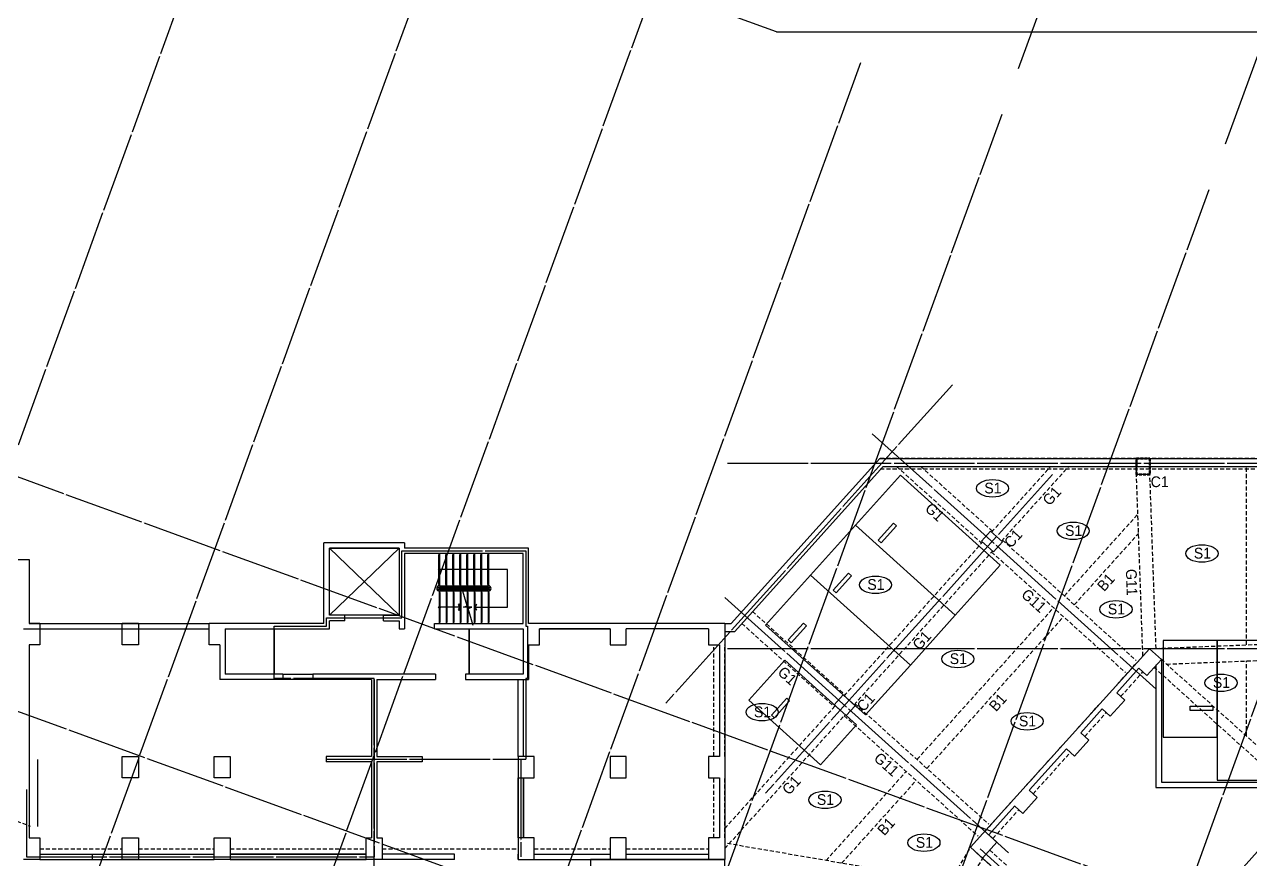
# Model space of a CAD drawing. Extents: x -1102843 to -854660, y -1929973 to -1754472.
# Drawn here: x -1005145 to -959504, y -1827592 to -1796509 of the extents above; entities that cross this region are included whole.
import ezdxf
from ezdxf.enums import TextEntityAlignment as Align

# ---------------------------------------------------------------- set-up
doc = ezdxf.new("R2010")
doc.units = 0
doc.header["$LTSCALE"] = 100
doc.header["$MEASUREMENT"] = 0
for name, pattern in [('CEN', [62, 60, -1, 0, -1]), ('HID', [2.3, 1.5, -0.8]), ('HIDDEN', [0.375, 0.25, -0.125])]:
    doc.linetypes.add(name, pattern=pattern)
doc.layers.get('0').update_dxf_attribs({"linetype": 'CONTINUOUS'})
for name, color, linetype in [('!!0-BEAM', 6, 'HID'), ('!!0-BEAM-N', 1, 'HIDDEN'), ('!!0-Cen', 174, 'CEN'), ('!!0-COLUMN', 41, 'CONTINUOUS'), ('!!0-COLUMN-N', 2, 'CONTINUOUS'), ('!!0-END', 253, 'CONTINUOUS'), ('!!0-GIRDER', 3, 'HID'), ('!!0-GIRDER-N', 3, 'CONTINUOUS'), ('!!0-OPEN', 1, 'CONTINUOUS'), ('!!0-WALL', 2, 'CONTINUOUS'), ('000_주차라인', 251, 'CONTINUOUS'), ('Dim', 7, 'CONTINUOUS')]:
    doc.layers.add(name, color=color, linetype=linetype)
for name, color, linetype, plot in [('!!0-비내력(경량_출력금지)', 91, 'CONTINUOUS', False), ('!!0-비내력벽(조적_출력금지)', 92, 'CONTINUOUS', False), ('DEFPOINT', 135, 'CONTINUOUS', False)]:
    doc.layers.add(name, color=color, linetype=linetype, plot=plot)
doc.layers.add('!!0-하부골조', color=5, linetype='HIDDEN', lineweight=50)
doc.styles.add('굴림', font='Gulim.ttf')

msp = doc.modelspace()

# ---------------------------------------------------------------- linework, layer by layer
at = {"layer": '!!0-BEAM'}
for p, q in [((-959650, -1819601, 0), (-959650, -1812961, 0)), ((-966433, -1817777, 0), (-963697, -1814738, 0)), ((-966062, -1818111, 0), (-963672, -1815456, 0)), ((-971920, -1823870, 0), (-966835, -1818222, 0)), ((-971549, -1824205, 0), (-966463, -1818557, 0)), ((-959650, -1823003, 0), (-959650, -1820202, 0)), ((-975307, -1827631, 0), (-972322, -1824316, 0)), ((-974724, -1827732, 0), (-971950, -1824651, 0)), ((-1008462, -1825064, 0), (-1004935, -1826348, 0))]:
    msp.add_line(p, q, dxfattribs=at)
at = {"layer": '!!0-Cen', "ltscale": 0.5}
for p, q in [((-1017035, -1844201, 0), (-997130, -1789511, 0)), ((-1009330, -1847006, 0), (-989424, -1792316, 0)), ((-1001624, -1849810, 0), (-981719, -1795120, 0)), ((-993919, -1852615, 0), (-974013, -1797925, 0)), ((-988656, -1854530, 0), (-968751, -1799840, 0)), ((-904640, -1850029, 0), (-1037616, -1801630, 0)), ((-980951, -1857335, 0), (-961045, -1802645, 0)), ((-973245, -1860139, 0), (-953340, -1805449, 0)), ((-907445, -1857735, 0), (-1040421, -1809335, 0)), ((-970595, -1809917, 0), (-981272, -1821775, 0)), ((-973584, -1811742, 0), (-963021, -1821253)), ((-978975, -1812840, 0), (-898539, -1812840, 0)), ((-966880, -1813263, 0), (-977556, -1825120, 0)), ((-991097, -1818602), (-991097, -1816102)), ((-991097, -1816102), (-986477, -1816102)), ((-986477, -1816102), (-986477, -1818902)), ((-979071, -1817836, 0), (-968508, -1827347)), ((-993897, -1818902), (-993897, -1818602)), ((-993897, -1818602), (-991097, -1818602)), ((-993897, -1818902), (-993897, -1818602)), ((-995857, -1820852), (-995857, -1818902)), ((-995857, -1818902), (-993897, -1818902)), ((-995857, -1820852), (-995857, -1818902)), ((-995857, -1818902), (-993897, -1818902)), ((-986477, -1818902), (-986417, -1818902)), ((-986417, -1818902), (-986417, -1820852)), ((-978975, -1819740, 0), (-898539, -1819740, 0)), ((-992127, -1820852), (-995857, -1820852)), ((-992127, -1820852), (-995857, -1820852)), ((-992127, -1829536), (-992127, -1820852)), ((-992127, -1820892, 0), (-992127, -1827492, 0)), ((-986477, -1820852), (-986477, -1823852)), ((-986417, -1820852), (-986477, -1820852)), ((-1004667, -1823864), (-1004667, -1826364, 0)), ((-1004667, -1823864), (-1004667, -1826364, 0)), ((-993912, -1823852), (-986477, -1823852)), ((-986667, -1823852), (-986667, -1827492)), ((-1005077, -1824992, 0), (-1005077, -1827492, 0)), ((-1005077, -1827492, 0), (-992127, -1827492, 0))]:
    msp.add_line(p, q, dxfattribs=at)
at = {"layer": '!!0-COLUMN'}
for p, q in [((-969515, -1815742, 0), (-969181, -1815370, 0)), ((-969181, -1815370, 0), (-968735, -1815772, 0)), ((-969069, -1816143, 0), (-969515, -1815742, 0)), ((-968735, -1815772, 0), (-969069, -1816143, 0)), ((-1005577, -1816422, 0), (-1004977, -1816422, 0)), ((-1004577, -1818802, 0), (-1004977, -1818802, 0)), ((-1004577, -1818802, 0), (-1004577, -1819602, 0)), ((-1000907, -1818802, 0), (-1001507, -1818802, 0)), ((-1001507, -1819602, 0), (-1001507, -1818802, 0)), ((-1000907, -1818802, 0), (-1000907, -1819602, 0)), ((-998277, -1819602, 0), (-998277, -1818802, 0)), ((-985977, -1819602, 0), (-985977, -1819002, 0)), ((-983347, -1819002, 0), (-983347, -1819602, 0)), ((-982747, -1819602, 0), (-982747, -1819002, 0)), ((-979677, -1819002, 0), (-979677, -1819602, 0)), ((-1004577, -1819602, 0), (-1004977, -1819602, 0)), ((-1000907, -1819602, 0), (-1001507, -1819602, 0)), ((-997877, -1819602, 0), (-998277, -1819602, 0)), ((-986377, -1819602, 0), (-985977, -1819602, 0)), ((-983347, -1819602, 0), (-982747, -1819602, 0)), ((-979677, -1819602, 0), (-979277, -1819602, 0)), ((-962823, -1820145, 0), (-963358, -1820740, 0)), ((-963269, -1819744, 0), (-962823, -1820145, 0)), ((-963358, -1820740, 0), (-963655, -1820472, 0)), ((-975002, -1821836, 0), (-974668, -1821464, 0)), ((-974668, -1821464, 0), (-974222, -1821866, 0)), ((-964485, -1821394, 0), (-964188, -1821661, 0)), ((-974556, -1822237, 0), (-975002, -1821836, 0)), ((-974222, -1821866, 0), (-974556, -1822237, 0)), ((-964188, -1821661, 0), (-964723, -1822256, 0)), ((-964723, -1822256, 0), (-965020, -1821988, 0)), ((-965823, -1822880, 0), (-965526, -1823148, 0)), ((-965526, -1823148, 0), (-966061, -1823742, 0)), ((-1001507, -1823752, 0), (-1000907, -1823752, 0)), ((-1001507, -1824552, 0), (-1001507, -1823752, 0)), ((-1000907, -1823752, 0), (-1000907, -1824552, 0)), ((-998087, -1823752, 0), (-997487, -1823752, 0)), ((-998087, -1824552, 0), (-998087, -1823752, 0)), ((-997487, -1823752, 0), (-997487, -1824552, 0)), ((-986167, -1823752, 0), (-986767, -1823752, 0)), ((-986767, -1823752, 0), (-986767, -1824552, 0)), ((-986167, -1824552, 0), (-986167, -1823752, 0)), ((-982747, -1823752, 0), (-983347, -1823752, 0)), ((-983347, -1823752, 0), (-983347, -1824552, 0)), ((-982747, -1824552, 0), (-982747, -1823752, 0)), ((-979277, -1823752, 0), (-979677, -1823752, 0)), ((-979677, -1823752, 0), (-979677, -1824552, 0)), ((-966061, -1823742, 0), (-966359, -1823475, 0)), ((-1000907, -1824552, 0), (-1001507, -1824552, 0)), ((-997487, -1824552, 0), (-998087, -1824552, 0)), ((-986767, -1824552, 0), (-986167, -1824552, 0)), ((-983347, -1824552, 0), (-982747, -1824552, 0)), ((-979677, -1824552, 0), (-979277, -1824552, 0)), ((-967744, -1825013, 0), (-967447, -1825281, 0)), ((-967982, -1825875, 0), (-968279, -1825607, 0)), ((-967447, -1825281, 0), (-967982, -1825875, 0)), ((-1004977, -1826792, 0), (-1004577, -1826792, 0)), ((-1004577, -1826792, 0), (-1004577, -1827592, 0)), ((-1001507, -1826792, 0), (-1000907, -1826792, 0)), ((-1001507, -1827592, 0), (-1001507, -1826792, 0)), ((-1000907, -1826792, 0), (-1000907, -1827592, 0)), ((-998087, -1826792, 0), (-997487, -1826792, 0)), ((-998087, -1827592, 0), (-998087, -1826792, 0)), ((-997487, -1826792, 0), (-997487, -1827592, 0)), ((-992427, -1827592, 0), (-992427, -1826792, 0)), ((-992427, -1826792, 0), (-992227, -1826792, 0)), ((-992027, -1826792, 0), (-991827, -1826792, 0)), ((-991827, -1826792, 0), (-991827, -1827592, 0)), ((-986167, -1826792, 0), (-986767, -1826792, 0)), ((-986767, -1826792, 0), (-986767, -1827592, 0)), ((-986167, -1827592, 0), (-986167, -1826792, 0)), ((-982747, -1826792, 0), (-983347, -1826792, 0)), ((-983347, -1826792, 0), (-983347, -1827592, 0)), ((-982747, -1827592, 0), (-982747, -1826792, 0)), ((-979277, -1826792, 0), (-979677, -1826792, 0)), ((-979677, -1826792, 0), (-979677, -1827592, 0)), ((-968945, -1826945, 0), (-969481, -1827540, 0)), ((-969243, -1826678, 0), (-968945, -1826945, 0)), ((-969481, -1827540, 0), (-969927, -1827138, 0)), ((-1004577, -1827592, 0), (-1005177, -1827592, 0)), ((-1000907, -1827592, 0), (-1001507, -1827592, 0)), ((-997487, -1827592, 0), (-998087, -1827592, 0)), ((-991827, -1827592, 0), (-992427, -1827592, 0)), ((-986767, -1827592, 0), (-986167, -1827592, 0)), ((-983347, -1827592, 0), (-982747, -1827592, 0)), ((-979677, -1827592, 0), (-979077, -1827592, 0))]:
    msp.add_line(p, q, dxfattribs=at)
at = {"layer": '!!0-END'}
for p, q in [((-993797, -1816002, 0), (-991197, -1816002, 0)), ((-993797, -1818502, 0), (-993797, -1816002, 0)), ((-991197, -1816002, 0), (-991197, -1818502, 0)), ((-989697, -1816252, 0), (-989727, -1816252, 0)), ((-989727, -1816252, 0), (-989727, -1817352, 0)), ((-989697, -1816202, 0), (-989697, -1817402, 0)), ((-989437, -1816252, 0), (-989467, -1816252, 0)), ((-989467, -1816252, 0), (-989467, -1817352, 0)), ((-989437, -1816202, 0), (-989437, -1817402, 0)), ((-989177, -1816252, 0), (-989207, -1816252, 0)), ((-989207, -1816252, 0), (-989207, -1817352, 0)), ((-989177, -1816202, 0), (-989177, -1817402, 0)), ((-988917, -1816252, 0), (-988947, -1816252, 0)), ((-988947, -1816252, 0), (-988947, -1817352, 0)), ((-988917, -1816202, 0), (-988917, -1817402, 0)), ((-988657, -1816252, 0), (-988687, -1816252, 0)), ((-988687, -1816252, 0), (-988687, -1817352, 0)), ((-988657, -1816202, 0), (-988657, -1817402, 0)), ((-988397, -1816252, 0), (-988427, -1816252, 0)), ((-988427, -1816252, 0), (-988427, -1817352, 0)), ((-988397, -1816202, 0), (-988397, -1817402, 0)), ((-988137, -1816252, 0), (-988167, -1816252, 0)), ((-988167, -1816252, 0), (-988167, -1817352, 0)), ((-988137, -1816202, 0), (-988137, -1817402, 0)), ((-987877, -1816252, 0), (-987907, -1816252, 0)), ((-987907, -1816252, 0), (-987907, -1817352, 0)), ((-987877, -1816202, 0), (-987877, -1817402, 0)), ((-987165, -1816802, 0), (-989697, -1816802, 0)), ((-987165, -1818202, 0), (-987165, -1816802, 0)), ((-989727, -1817352, 0), (-989697, -1817352, 0)), ((-989697, -1817402, 0), (-987877, -1817402, 0)), ((-989467, -1817352, 0), (-989437, -1817352, 0)), ((-989207, -1817352, 0), (-989177, -1817352, 0)), ((-988947, -1817352, 0), (-988917, -1817352, 0)), ((-988687, -1817352, 0), (-988657, -1817352, 0)), ((-988427, -1817352, 0), (-988397, -1817352, 0)), ((-988167, -1817352, 0), (-988137, -1817352, 0)), ((-987907, -1817352, 0), (-987877, -1817352, 0)), ((-989697, -1817552, 0), (-989697, -1817452, 0)), ((-989697, -1817452, 0), (-987877, -1817452, 0)), ((-987877, -1817477, 0), (-989697, -1817477, 0)), ((-987877, -1817527, 0), (-989697, -1817527, 0)), ((-987877, -1817552, 0), (-989697, -1817552, 0)), ((-987877, -1817602, 0), (-989697, -1817602, 0)), ((-989697, -1818802, 0), (-989697, -1817602, 0)), ((-989667, -1817652, 0), (-989697, -1817652, 0)), ((-989667, -1818752, 0), (-989667, -1817652, 0)), ((-989437, -1817477, 0), (-989437, -1817452, 0)), ((-989437, -1817527, 0), (-989437, -1817552, 0)), ((-989437, -1818802, 0), (-989437, -1817602, 0)), ((-989407, -1817652, 0), (-989437, -1817652, 0)), ((-989407, -1818752, 0), (-989407, -1817652, 0)), ((-989177, -1817477, 0), (-989177, -1817452, 0)), ((-989177, -1817527, 0), (-989177, -1817552, 0)), ((-989177, -1818802, 0), (-989177, -1817602, 0)), ((-989147, -1817652, 0), (-989177, -1817652, 0)), ((-989147, -1818752, 0), (-989147, -1817652, 0)), ((-988917, -1817477, 0), (-988917, -1817452, 0)), ((-988917, -1817527, 0), (-988917, -1817552, 0)), ((-988917, -1818802, 0), (-988917, -1817602, 0)), ((-988887, -1817652, 0), (-988917, -1817652, 0)), ((-988887, -1818752, 0), (-988887, -1817652, 0)), ((-988663, -1818152, 0), (-988868, -1817477, 0)), ((-988657, -1817477, 0), (-988657, -1817452, 0)), ((-988657, -1817527, 0), (-988657, -1817552, 0)), ((-988657, -1818802, 0), (-988657, -1817602, 0)), ((-988627, -1817652, 0), (-988657, -1817652, 0)), ((-988627, -1818752, 0), (-988627, -1817652, 0)), ((-988397, -1817477, 0), (-988397, -1817452, 0)), ((-988397, -1817527, 0), (-988397, -1817552, 0)), ((-988397, -1818802, 0), (-988397, -1817602, 0)), ((-988367, -1817652, 0), (-988397, -1817652, 0)), ((-988367, -1818752, 0), (-988367, -1817652, 0)), ((-988137, -1817477, 0), (-988137, -1817452, 0)), ((-988137, -1817527, 0), (-988137, -1817552, 0)), ((-988137, -1818802, 0), (-988137, -1817602, 0)), ((-988107, -1817652, 0), (-988137, -1817652, 0)), ((-988107, -1818752, 0), (-988107, -1817652, 0)), ((-987877, -1817452, 0), (-987877, -1817552, 0)), ((-987877, -1818802, 0), (-987877, -1817602, 0)), ((-987847, -1817652, 0), (-987877, -1817652, 0)), ((-987847, -1818752, 0), (-987847, -1817652, 0)), ((-988917, -1818202, 0), (-989697, -1818202, 0)), ((-988967, -1818090, 0), (-988995, -1818102, 0)), ((-988995, -1818102, 0), (-988950, -1818202, 0)), ((-988950, -1818202, 0), (-988995, -1818301, 0)), ((-988995, -1818301, 0), (-988967, -1818314, 0)), ((-988917, -1818202, 0), (-988967, -1818090, 0)), ((-988967, -1818314, 0), (-988917, -1818202, 0)), ((-988797, -1818202, 0), (-988663, -1818152, 0)), ((-988497, -1818202, 0), (-988797, -1818202, 0)), ((-988632, -1818252, 0), (-988497, -1818202, 0)), ((-988442, -1818877, 0), (-988632, -1818252, 0)), ((-988397, -1818202, 0), (-988347, -1818090, 0)), ((-988397, -1818202, 0), (-987165, -1818202, 0)), ((-988347, -1818314, 0), (-988397, -1818202, 0)), ((-988320, -1818102, 0), (-988365, -1818202, 0)), ((-988365, -1818202, 0), (-988320, -1818301, 0)), ((-988347, -1818090, 0), (-988320, -1818102, 0)), ((-988320, -1818301, 0), (-988347, -1818314, 0)), ((-991197, -1818502, 0), (-993797, -1818502, 0)), ((-989697, -1818752, 0), (-989667, -1818752, 0)), ((-989437, -1818752, 0), (-989407, -1818752, 0)), ((-989177, -1818752, 0), (-989147, -1818752, 0)), ((-988917, -1818752, 0), (-988887, -1818752, 0)), ((-988657, -1818752, 0), (-988627, -1818752, 0)), ((-988397, -1818752, 0), (-988367, -1818752, 0)), ((-988137, -1818752, 0), (-988107, -1818752, 0)), ((-987877, -1818752, 0), (-987847, -1818752, 0))]:
    msp.add_line(p, q, dxfattribs=at)
for centre in [(-989697, -1816802, 0), (-989697, -1818202, 0)]:
    msp.add_circle(centre, 30, dxfattribs=at)
for centre, radius, start, end in [((-989697, -1817502, 0), 100, 90, 270), ((-987877, -1817502, 0), 100, 270, 90), ((-989697, -1817502, 0), 50, 90, 270), ((-987877, -1817502, 0), 50, 270, 90)]:
    msp.add_arc(centre, radius, start, end, dxfattribs=at)
at = {"layer": '!!0-GIRDER'}
for p, q in [((-925756, -1812661, 0), (-973308, -1812661, 0)), ((-925756, -1813061, 0), (-973308, -1813061, 0)), ((-972678, -1812961, 0), (-969512, -1815812, 0)), ((-971782, -1812961, 0), (-969110, -1815367, 0)), ((-969144, -1815404, 0), (-966944, -1812961, 0)), ((-968772, -1815738, 0), (-966271, -1812961, 0)), ((-963509, -1820011, 0), (-963749, -1813270, 0)), ((-963019, -1819735, 0), (-963250, -1813252, 0)), ((-974630, -1821497, 0), (-969478, -1815775, 0)), ((-968738, -1815701, 0), (-963757, -1820187, 0)), ((-974259, -1821832, 0), (-969107, -1816110, 0)), ((-969140, -1816147, 0), (-964158, -1820632, 0)), ((-978038, -1818362, 0), (-974597, -1821460, 0)), ((-978439, -1818808, 0), (-974998, -1821906, 0)), ((-979477, -1823752, 0), (-979477, -1819602, 0)), ((-979077, -1823752, 0), (-979077, -1819602, 0)), ((-963269, -1819744, 0), (-955550, -1819440, 0)), ((-957591, -1824856, 0), (-962823, -1820145, 0)), ((-962630, -1820319, 0), (-955526, -1820039, 0)), ((-964634, -1821260, 0), (-963804, -1820338, 0)), ((-964337, -1821528, 0), (-963507, -1820606, 0)), ((-957859, -1825153, 0), (-963091, -1820443, 0)), ((-979077, -1826437, 0), (-974965, -1821869, 0)), ((-974225, -1821795, 0), (-969244, -1826280, 0)), ((-965972, -1822746, 0), (-965169, -1821854, 0)), ((-979077, -1827184, 0), (-974593, -1822204, 0)), ((-974627, -1822241, 0), (-969645, -1826726, 0)), ((-965675, -1823014, 0), (-964872, -1822122, 0)), ((-967892, -1824879, 0), (-966507, -1823341, 0)), ((-967595, -1825147, 0), (-966210, -1823608, 0)), ((-979477, -1826792, 0), (-979477, -1824552, 0)), ((-979077, -1826792, 0), (-979077, -1824552, 0)), ((-969391, -1826544, 0), (-968428, -1825474, 0)), ((-969094, -1826811, 0), (-968130, -1825741, 0)), ((-970674, -1828428, 0), (-978976, -1827000, 0)), ((-1004577, -1827192, 0), (-1001507, -1827192, 0)), ((-1000907, -1827192, 0), (-998087, -1827192, 0)), ((-997487, -1827192, 0), (-992427, -1827192, 0)), ((-991827, -1827192, 0), (-986767, -1827192, 0)), ((-986167, -1827192, 0), (-983347, -1827192, 0)), ((-982747, -1827192, 0), (-979677, -1827192, 0)), ((-970732, -1828528, 0), (-969927, -1827138, 0)), ((-970213, -1828828, 0), (-969408, -1827439, 0)), ((-969213, -1827242, 0), (-963981, -1831953, 0)), ((-969481, -1827540, 0), (-964249, -1832250, 0))]:
    msp.add_line(p, q, dxfattribs=at)
at = {"layer": '!!0-OPEN'}
for p, q in [((-991197, -1818502, 0), (-993797, -1816002, 0)), ((-991197, -1816002, 0), (-993797, -1818502, 0))]:
    msp.add_line(p, q, dxfattribs=at)
at = {"layer": '!!0-WALL'}
for p, q in [((-973308, -1812661, 0), (-978837, -1818802, 0)), ((-973308, -1812661, 0), (-925756, -1812661, 0)), ((-963750, -1812661, 0), (-963250, -1812661, 0)), ((-963750, -1813261, 0), (-963750, -1812661, 0)), ((-963250, -1812661, 0), (-963250, -1813261, 0)), ((-973174, -1812961, 0), (-978704, -1819102, 0)), ((-973174, -1812961, 0), (-915806, -1812961, 0)), ((-963250, -1813261, 0), (-963750, -1813261, 0)), ((-990997, -1815802, 0), (-993997, -1815802, 0)), ((-993997, -1818802, 0), (-993997, -1815802, 0)), ((-991197, -1816002, 0), (-993797, -1816002, 0)), ((-993797, -1818502, 0), (-993797, -1816002, 0)), ((-991197, -1816002, 0), (-991197, -1818502, 0)), ((-990997, -1815802, 0), (-990997, -1816002, 0)), ((-986377, -1816002, 0), (-990997, -1816002, 0)), ((-986377, -1818802, 0), (-986377, -1816002, 0)), ((-1015157, -1816422), (-1004977, -1816422)), ((-1015157, -1816422), (-1004977, -1816422)), ((-1004977, -1816422), (-1004977, -1818802)), ((-1004977, -1816422), (-1004977, -1818802)), ((-1004977, -1816422, 0), (-1004977, -1818802, 0)), ((-986577, -1816202, 0), (-990997, -1816202, 0)), ((-990997, -1816202, 0), (-990997, -1819002, 0)), ((-986577, -1818802, 0), (-986577, -1816202, 0)), ((-993217, -1818502, 0), (-993797, -1818502, 0)), ((-993797, -1819002, 0), (-993797, -1818702, 0)), ((-993217, -1818702, 0), (-993797, -1818702, 0)), ((-993217, -1818702, 0), (-993217, -1818502, 0)), ((-991777, -1818702, 0), (-991777, -1818502, 0)), ((-991777, -1818502, 0), (-991197, -1818502, 0)), ((-991777, -1818702, 0), (-991197, -1818702, 0)), ((-991197, -1818702, 0), (-991197, -1819002, 0)), ((-1005177, -1819002), (-998277, -1819002)), ((-1004977, -1818802), (-998277, -1818802)), ((-1004977, -1818802), (-998277, -1818802)), ((-1004577, -1819002), (-1001507, -1819002)), ((-1000907, -1819002), (-998277, -1819002)), ((-993997, -1818802, 0), (-998277, -1818802, 0)), ((-997677, -1819002, 0), (-997677, -1820692, 0)), ((-997677, -1819002, 0), (-993797, -1819002, 0)), ((-991197, -1819002, 0), (-990997, -1819002, 0)), ((-989877, -1819002, 0), (-989877, -1818802, 0)), ((-989877, -1818802, 0), (-986577, -1818802, 0)), ((-989877, -1819002, 0), (-986577, -1819002, 0)), ((-986577, -1819002, 0), (-986577, -1820692, 0)), ((-979077, -1818802, 0), (-986377, -1818802, 0)), ((-983347, -1818802), (-985977, -1818802)), ((-983347, -1819002), (-985977, -1819002)), ((-985977, -1819002, 0), (-983347, -1819002, 0)), ((-981627, -1818802), (-982747, -1818802)), ((-981627, -1819002), (-982747, -1819002)), ((-979677, -1819002, 0), (-982747, -1819002, 0)), ((-979077, -1818802, 0), (-978837, -1818802, 0)), ((-979077, -1818802, 0), (-979077, -1827592, 0)), ((-979077, -1819102, 0), (-978704, -1819102, 0)), ((-1004977, -1819602, 0), (-1004977, -1826792, 0)), ((-997877, -1819602, 0), (-997877, -1820892, 0)), ((-986377, -1819602, 0), (-986377, -1820892, 0)), ((-979277, -1819602, 0), (-979277, -1823752, 0)), ((-969927, -1827138, 0), (-963269, -1819744, 0)), ((-964485, -1821394, 0), (-963655, -1820472, 0)), ((-995527, -1820892, 0), (-997877, -1820892, 0)), ((-995527, -1820692, 0), (-997677, -1820692, 0)), ((-995527, -1820692, 0), (-995527, -1820892, 0)), ((-994407, -1820692, 0), (-994407, -1820892, 0)), ((-989847, -1820692, 0), (-994407, -1820692, 0)), ((-992227, -1820892, 0), (-994407, -1820892, 0)), ((-992227, -1820892, 0), (-992227, -1823752, 0)), ((-992027, -1820892, 0), (-992027, -1823752, 0)), ((-992027, -1820892, 0), (-989847, -1820892, 0)), ((-989847, -1820692, 0), (-989847, -1820892, 0)), ((-988727, -1820692, 0), (-988727, -1820892, 0)), ((-986577, -1820692, 0), (-988727, -1820692, 0)), ((-988727, -1820892, 0), (-986377, -1820892, 0)), ((-965823, -1822880), (-965020, -1821988, 0)), ((-992227, -1823752, 0), (-993912, -1823752, 0)), ((-993912, -1823752, 0), (-993912, -1823952, 0)), ((-992027, -1823752, 0), (-990342, -1823752, 0)), ((-990342, -1823752, 0), (-990342, -1823952, 0)), ((-967737, -1825005), (-966359, -1823475)), ((-992227, -1823952, 0), (-993912, -1823952, 0)), ((-992227, -1823952, 0), (-992227, -1826792, 0)), ((-990342, -1823952, 0), (-992027, -1823952, 0)), ((-992027, -1823952, 0), (-992027, -1826792, 0)), ((-979277, -1824552, 0), (-979277, -1826792, 0)), ((-969243, -1826678), (-968272, -1825600))]:
    msp.add_line(p, q, dxfattribs=at)
at = {"layer": '!!0-비내력(경량_출력금지)'}
for p, q in [((-995867, -1819002, 0), (-995867, -1820692, 0)), ((-995847, -1819002, 0), (-995847, -1820692, 0)), ((-988607, -1819002, 0), (-988607, -1820692, 0)), ((-988587, -1819002, 0), (-988587, -1820692, 0))]:
    msp.add_line(p, q, dxfattribs=at)
at = {"layer": '!!0-비내력벽(조적_출력금지)'}
for p, q in [((-962823, -1820145, 0), (-962823, -1824710, 0)), ((-963023, -1820345, 0), (-963023, -1824910, 0)), ((-995527, -1820692, 0), (-994407, -1820692, 0)), ((-994407, -1820892, 0), (-995527, -1820892, 0)), ((-986767, -1823752, 0), (-986767, -1820892, 0)), ((-986567, -1823752, 0), (-986567, -1820892, 0)), ((-986767, -1824552), (-986767, -1826792)), ((-986767, -1826792, 0), (-986767, -1824552, 0)), ((-986567, -1824552), (-986567, -1826792)), ((-986567, -1826792, 0), (-986567, -1824552, 0)), ((-962823, -1824710, 0), (-928160, -1824710, 0)), ((-963023, -1824910, 0), (-928160, -1824910, 0)), ((-957829, -1825718, 0), (-963416, -1831924, 0)), ((-1004577, -1827392, 0), (-998087, -1827392, 0)), ((-1004577, -1827392, 0), (-998087, -1827392, 0)), ((-1004577, -1827392, 0), (-1002627, -1827392, 0)), ((-1002627, -1827392, 0), (-1002627, -1827592, 0)), ((-1000907, -1827392, 0), (-998087, -1827392, 0)), ((-992427, -1827392, 0), (-997487, -1827392, 0)), ((-992427, -1827392, 0), (-997487, -1827392, 0)), ((-997487, -1827392, 0), (-992427, -1827392, 0)), ((-989137, -1827392, 0), (-991827, -1827392, 0)), ((-989137, -1827592, 0), (-989137, -1827392, 0)), ((-986767, -1827592, 0), (-986767, -1827392, 0)), ((-986167, -1827392), (-983347, -1827392)), ((-982747, -1827392, 0), (-979677, -1827392, 0)), ((-961016, -1835161, 0), (-969704, -1827339, 0)), ((-960882, -1835012, 0), (-969570, -1827190, 0)), ((-1004577, -1827592, 0), (-998087, -1827592, 0)), ((-1004577, -1827592, 0), (-998087, -1827592, 0)), ((-1004577, -1827592, 0), (-1002627, -1827592, 0)), ((-1000907, -1827592, 0), (-998087, -1827592, 0)), ((-992427, -1827592, 0), (-997487, -1827592, 0)), ((-992427, -1827592, 0), (-997487, -1827592, 0)), ((-997487, -1827592, 0), (-992427, -1827592, 0)), ((-989137, -1827592, 0), (-991827, -1827592, 0)), ((-986167, -1827592), (-983347, -1827592)), ((-982747, -1827592, 0), (-979677, -1827592, 0))]:
    msp.add_line(p, q, dxfattribs=at)
at = {"layer": '!!0-하부골조', "ltscale": 4}
for p, q in [((-963750, -1812661, 0), (-963250, -1812661, 0)), ((-963750, -1813261, 0), (-963750, -1812661, 0)), ((-963250, -1812661, 0), (-963250, -1813261, 0)), ((-963250, -1813261, 0), (-963750, -1813261, 0))]:
    msp.add_line(p, q, dxfattribs=at)
for centre in [(-969110, -1813776), (-966106, -1815359, 0), (-961311, -1816200, 0), (-973465, -1817366, 0), (-964513, -1818280), (-970399, -1820127, 0), (-960601, -1821014, 0), (-977687, -1822109, 0), (-967821, -1822448, 0), (-975345, -1825372), (-971661, -1826968)]:
    msp.add_ellipse(centre, major_axis=(598, 0), ratio=0.546785)
at = {"layer": '000_주차라인', "linetype": 'Continuous'}
for p, q in [((-972536, -1813290, 0), (-974209, -1815148, 0)), ((-968821, -1816636, 0), (-972536, -1813290, 0)), ((-973366, -1815706, 0), (-972797, -1815074, 0)), ((-972797, -1815074, 0), (-972685, -1815174, 0)), ((-974209, -1815148, 0), (-975882, -1817006, 0)), ((-970493, -1818494, 0), (-974209, -1815148, 0)), ((-974209, -1815148, 0), (-970493, -1818494, 0)), ((-972685, -1815174, 0), (-973254, -1815806, 0)), ((-973366, -1815706, 0), (-973254, -1815806, 0)), ((-975038, -1817564, 0), (-974470, -1816932, 0)), ((-974470, -1816932, 0), (-974358, -1817032, 0)), ((-970493, -1818494, 0), (-968821, -1816636, 0)), ((-975882, -1817006, 0), (-977555, -1818864, 0)), ((-972166, -1820352, 0), (-975882, -1817006, 0)), ((-975882, -1817006, 0), (-972166, -1820352, 0)), ((-974358, -1817032, 0), (-974927, -1817664, 0)), ((-975038, -1817564, 0), (-974927, -1817664, 0)), ((-976711, -1819421, 0), (-976143, -1818790, 0)), ((-976143, -1818790, 0), (-976031, -1818890, 0)), ((-972166, -1820352, 0), (-970493, -1818494, 0)), ((-977555, -1818864, 0), (-973839, -1822209, 0)), ((-976031, -1818890, 0), (-976600, -1819522, 0)), ((-976711, -1819421, 0), (-976600, -1819522, 0)), ((-960750, -1819440, 0), (-962750, -1819440, 0)), ((-962750, -1819440, 0), (-962750, -1823040, 0)), ((-960750, -1823040, 0), (-960750, -1819440, 0)), ((-976845, -1820176, 0), (-978183, -1821662, 0)), ((-974170, -1822585, 0), (-976845, -1820176, 0)), ((-973839, -1822209, 0), (-972166, -1820352, 0)), ((-978183, -1821662, 0), (-975508, -1824071, 0)), ((-977340, -1822220, 0), (-976771, -1821588, 0)), ((-976660, -1821688, 0), (-977228, -1822320, 0)), ((-976771, -1821588, 0), (-976660, -1821688, 0)), ((-961750, -1821890, 0), (-960900, -1821890, 0)), ((-961750, -1822040, 0), (-961750, -1821890, 0)), ((-960900, -1821890, 0), (-960900, -1822040, 0)), ((-977228, -1822320, 0), (-977340, -1822220, 0)), ((-960900, -1822040, 0), (-961750, -1822040, 0)), ((-975508, -1824071, 0), (-974170, -1822585, 0)), ((-962750, -1823040, 0), (-960750, -1823040, 0)), ((-979077, -1827592, 0), (-984077, -1827592, 0)), ((-984077, -1827592, 0), (-984077, -1830092, 0)), ((-979077, -1830092, 0), (-979077, -1827592, 0))]:
    msp.add_line(p, q, dxfattribs=at)
at = {"layer": '000_주차라인'}
for p, q in [((-958150, -1819440, 0), (-960750, -1819440, 0)), ((-960750, -1819440, 0), (-960750, -1824640, 0)), ((-960750, -1824640, 0), (-958150, -1824640, 0))]:
    msp.add_line(p, q, dxfattribs=at)
at = {"layer": 'DEFPOINT', "linetype": 'Continuous'}
for q in [(-1028985, -1777917, 0), (-898546, -1796784, 0)]:
    msp.add_line((-977146, -1796784, 0), q, dxfattribs=at)
at = {"layer": 'Dim', "color": 7}
for p, q in [((-960430, -1800953), (-956189, -1789301)), ((-968135, -1798149), (-965262, -1790255)), ((-968135, -1798149), (-965262, -1790255)), ((-960430, -1800953), (-957557, -1793060))]:
    msp.add_line(p, q, dxfattribs=at)

# ---------------------------------------------------------------- texts
at = {"layer": '!!0-BEAM-N', "style": '굴림'}
for p in [(-964738, -1817407, 0), (-968762, -1821876, 0), (-972922, -1826496, 0)]:
    msp.add_text('B1', height=400, rotation=48, dxfattribs=at).set_placement(p, align=Align.CENTER)
at = {"layer": '!!0-COLUMN-N', "style": '굴림'}
msp.add_text('C1', height=400, dxfattribs=at).set_placement((-962884, -1813730, 0), align=Align.CENTER)
for p in [(-968192, -1815775, 0), (-973679, -1821869, 0)]:
    msp.add_text('C1', height=400, rotation=48, dxfattribs=at).set_placement(p, align=Align.CENTER)
at = {"layer": '!!0-GIRDER-N', "style": '굴림'}
for s, rotation, p in [('G1', 48, (-966750, -1814192, 0)), ('G1', 318, (-971393, -1814807, 0)), ('G11', 272.0397, (-964128, -1817278)), ('G11', 318, (-967702, -1818108, 0)), ('G1', 48, (-971592, -1819569, 0)), ('G1', 318, (-976880, -1820901, 0)), ('G11', 318, (-973189, -1824201, 0)), ('G1', 48, (-976447, -1824962, 0))]:
    msp.add_text(s, height=400, rotation=rotation, dxfattribs=at).set_placement(p, align=Align.CENTER)
at = {"style": '굴림'}
for p in [(-969092, -1813965), (-966088, -1815547, 0), (-961293, -1816389, 0), (-973448, -1817554, 0), (-964495, -1818468), (-970381, -1820316, 0), (-960583, -1821203, 0), (-977670, -1822297, 0), (-967803, -1822637, 0), (-975327, -1825561), (-971643, -1827157)]:
    msp.add_text('S1', height=400, dxfattribs=at).set_placement(p, align=Align.CENTER)

doc.saveas('drawing.dxf')
